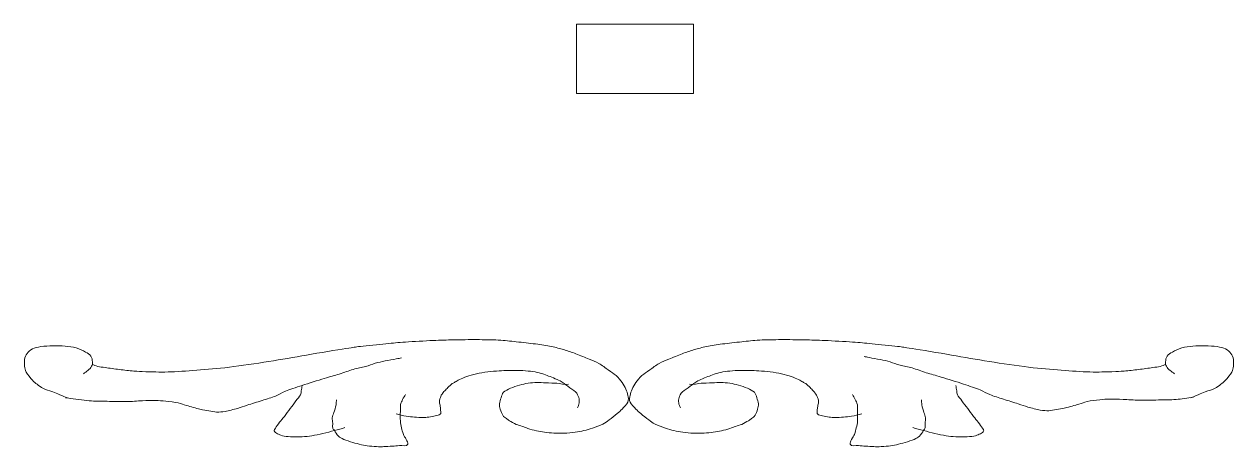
# Model space of a CAD drawing. Header units: millimetres. Extents: x -244 to 210, y -105 to 169.
# Drawn here: x 161.83 to 200.14, y 10.69 to 24.09 of the extents above; entities that cross this region are included whole.
import ezdxf

# ---------------------------------------------------------------- set-up
doc = ezdxf.new("R2010")
doc.units = ezdxf.units.MM
doc.header["$MEASUREMENT"] = 0
doc.layers.add('Camada 1', color=7, linetype='Continuous')

msp = doc.modelspace()

# ---------------------------------------------------------------- linework, layer by layer
at = {"layer": 'Camada 1', "color": 240, "lineweight": 9}
msp.add_lwpolyline([(179.3197, 21.8909), (183.0321, 21.8909), (183.0321, 24.0909), (179.3197, 24.0909), (179.3197, 21.8909)], close=True, dxfattribs=at)
at = {"layer": 'Camada 1', "color": 250, "lineweight": 9}
for points, knots in [([(163.709, 13.0081), (163.7565, 13.0425), (163.8081, 13.0721), (163.8515, 13.1113), (163.8515, 13.1113), (163.8948, 13.1503), (163.9439, 13.1953), (163.968, 13.2418), (163.968, 13.2418), (163.9921, 13.2884), (163.9983, 13.332), (163.994, 13.3862), (163.994, 13.3862), (163.9898, 13.4404), (163.98, 13.5121), (163.9424, 13.565), (163.9424, 13.565), (163.9048, 13.6178), (163.8526, 13.6516), (163.7742, 13.6955), (163.7742, 13.6955), (163.6959, 13.7395), (163.5867, 13.7946), (163.4766, 13.8261), (163.4766, 13.8261), (163.3666, 13.8577), (163.2511, 13.8707), (163.1272, 13.8812), (163.1272, 13.8812), (163.0032, 13.8915), (162.8664, 13.8903), (162.7389, 13.888), (162.7389, 13.888), (162.6113, 13.8857), (162.4733, 13.8837), (162.3635, 13.8674), (162.3635, 13.8674), (162.2537, 13.8511), (162.1676, 13.8297), (162.0916, 13.7917), (162.0916, 13.7917), (162.0156, 13.7538), (161.9648, 13.7032), (161.9232, 13.6474), (161.9232, 13.6474), (161.8816, 13.5916), (161.8585, 13.5298), (161.8454, 13.4618), (161.8454, 13.4618), (161.8324, 13.3939), (161.8367, 13.3096), (161.8452, 13.2418), (161.8452, 13.2418), (161.8538, 13.1741), (161.8557, 13.1301), (161.8969, 13.0563), (161.8969, 13.0563), (161.9381, 12.9825), (162.0325, 12.8663), (162.0909, 12.8019), (162.0909, 12.8019), (162.1492, 12.7376), (162.1878, 12.716), (162.2461, 12.6713), (162.2461, 12.6713), (162.3043, 12.6266), (162.357, 12.5746), (162.4401, 12.5338), (162.4401, 12.5338), (162.5233, 12.4931), (162.6105, 12.4802), (162.7378, 12.4307), (162.7378, 12.4307), (162.865, 12.3813), (163.048, 12.3019), (163.2032, 12.2374)], [0, 0, 0, 0, 0.05, 0.05, 0.05, 0.05, 0.1, 0.1, 0.1, 0.1, 0.15, 0.15, 0.15, 0.15, 0.2, 0.2, 0.2, 0.2, 0.25, 0.25, 0.25, 0.25, 0.3, 0.3, 0.3, 0.3, 0.35, 0.35, 0.35, 0.35, 0.4, 0.4, 0.4, 0.4, 0.45, 0.45, 0.45, 0.45, 0.5, 0.5, 0.5, 0.5, 0.55, 0.55, 0.55, 0.55, 0.6, 0.6, 0.6, 0.6, 0.65, 0.65, 0.65, 0.65, 0.7, 0.7, 0.7, 0.7, 0.75, 0.75, 0.75, 0.75, 0.8, 0.8, 0.8, 0.8, 0.85, 0.85, 0.85, 0.85, 0.9, 0.9, 0.9, 0.9, 1, 1, 1, 1]), ([(179.0731, 12.6782), (178.9913, 12.6458), (178.756, 12.7034), (178.6977, 12.7057), (178.6977, 12.7057), (178.6395, 12.708), (178.4518, 12.716), (178.3483, 12.7195), (178.3483, 12.7195), (178.2447, 12.7228), (178.1696, 12.7286), (178.0764, 12.7263), (178.0764, 12.7263), (177.9833, 12.724), (177.8853, 12.7196), (177.7917, 12.7057), (177.7917, 12.7057), (177.698, 12.6918), (177.6128, 12.6702), (177.5198, 12.6438), (177.5198, 12.6438), (177.4267, 12.6174), (177.3199, 12.5857), (177.235, 12.5476), (177.235, 12.5476), (177.15, 12.5094), (177.066, 12.469), (177.0148, 12.4169), (177.0148, 12.4169), (176.9636, 12.365), (176.9586, 12.3059), (176.937, 12.2451), (176.937, 12.2451), (176.9154, 12.1843), (176.8895, 12.1137), (176.8851, 12.0527), (176.8851, 12.0527), (176.8807, 11.9915), (176.8936, 11.9416), (176.9109, 11.8808), (176.9109, 11.8808), (176.9281, 11.82), (176.9561, 11.7384), (176.9884, 11.6883), (176.9884, 11.6883), (177.0207, 11.6382), (177.0668, 11.6121), (177.1027, 11.5836), (177.1027, 11.5836), (177.1386, 11.5551), (177.1519, 11.5485), (177.2033, 11.518), (177.2033, 11.518), (177.2546, 11.4875), (177.3427, 11.4311), (177.4108, 11.4007), (177.4108, 11.4007), (177.479, 11.3702), (177.5459, 11.3587), (177.6087, 11.3367), (177.6087, 11.3367), (177.6714, 11.3149), (177.7129, 11.2931), (177.7871, 11.2694), (177.7871, 11.2694), (177.8613, 11.2458), (177.9651, 11.2147), (178.0531, 11.1954), (178.0531, 11.1954), (178.1411, 11.176), (178.2206, 11.1655), (178.3126, 11.1539), (178.3126, 11.1539), (178.4046, 11.1424), (178.5005, 11.1315), (178.6046, 11.1263), (178.6046, 11.1263), (178.7087, 11.1211), (178.8227, 11.1188), (178.9356, 11.1229), (178.9356, 11.1229), (179.0484, 11.1269), (179.1752, 11.1372), (179.2795, 11.1505), (179.2795, 11.1505), (179.3838, 11.1637), (179.4663, 11.1803), (179.5586, 11.2022), (179.5586, 11.2022), (179.6508, 11.2242), (179.7314, 11.2471), (179.8311, 11.2816), (179.8311, 11.2816), (179.9309, 11.3162), (180.0674, 11.3659), (180.1557, 11.4094), (180.1557, 11.4094), (180.244, 11.4528), (180.2811, 11.4847), (180.357, 11.5406), (180.357, 11.5406), (180.4328, 11.5965), (180.542, 11.6867), (180.6102, 11.7443), (180.6102, 11.7443), (180.6784, 11.8018), (180.7094, 11.8252), (180.766, 11.8858), (180.766, 11.8858), (180.8226, 11.9465), (180.9182, 12.0336), (180.9495, 12.1077), (180.9495, 12.1077), (180.9808, 12.1817), (180.9605, 12.2529), (180.9497, 12.3207), (180.9497, 12.3207), (180.9389, 12.3886), (180.9153, 12.4455), (180.8851, 12.5132), (180.8851, 12.5132), (180.8549, 12.5809), (180.8206, 12.6539), (180.7688, 12.7263), (180.7688, 12.7263), (180.7169, 12.7987), (180.6484, 12.8795), (180.5748, 12.9463), (180.5748, 12.9463), (180.5012, 13.013), (180.4195, 13.0609), (180.329, 13.125), (180.329, 13.125), (180.2384, 13.1892), (180.1334, 13.2736), (180.0314, 13.3312), (180.0314, 13.3312), (179.9295, 13.3889), (179.8417, 13.4172), (179.7209, 13.4687), (179.7209, 13.4687), (179.6001, 13.5203), (179.4407, 13.5901), (179.3068, 13.6405), (179.3068, 13.6405), (179.1729, 13.691), (179.0482, 13.7333), (178.9186, 13.7711), (178.9186, 13.7711), (178.7889, 13.809), (178.6795, 13.8376), (178.5304, 13.8674), (178.5304, 13.8674), (178.3812, 13.8972), (178.2112, 13.9246), (178.0256, 13.9498), (178.0256, 13.9498), (177.8399, 13.9751), (177.6136, 13.998), (177.4173, 14.0186), (177.4173, 14.0186), (177.221, 14.0393), (177.0575, 14.0621), (176.8478, 14.0736), (176.8478, 14.0736), (176.638, 14.0851), (176.397, 14.0862), (176.1618, 14.0873), (176.1618, 14.0873), (175.9266, 14.0885), (175.6678, 14.0851), (175.4369, 14.0805), (175.4369, 14.0805), (175.2061, 14.0759), (175.0314, 14.0713), (174.7768, 14.0599), (174.7768, 14.0599), (174.5222, 14.0484), (174.1577, 14.0289), (173.9095, 14.0117), (173.9095, 14.0117), (173.6613, 13.9945), (173.5255, 13.9796), (173.2882, 13.9568), (173.2882, 13.9568), (173.0508, 13.9338), (172.6972, 13.8994), (172.4856, 13.8742), (172.4856, 13.8742), (172.274, 13.849), (172.3043, 13.8514), (172.0195, 13.8055), (172.0195, 13.8055), (171.7348, 13.7597), (171.1846, 13.668), (170.7768, 13.5993), (170.7768, 13.5993), (170.369, 13.5306), (169.9807, 13.4572), (169.5728, 13.3931), (169.5728, 13.3931), (169.165, 13.3289), (168.7102, 13.2602), (168.3301, 13.2144), (168.3301, 13.2144), (167.95, 13.1685), (167.6182, 13.1433), (167.2945, 13.1181), (167.2945, 13.1181), (166.9708, 13.0929), (166.6565, 13.0712), (166.3884, 13.0631), (166.3884, 13.0631), (166.1204, 13.0551), (165.8708, 13.0654), (165.6894, 13.07), (165.6894, 13.07), (165.5081, 13.0746), (165.4415, 13.0791), (165.3011, 13.0906), (165.3011, 13.0906), (165.1608, 13.1021), (164.997, 13.1204), (164.8481, 13.1387), (164.8481, 13.1387), (164.6993, 13.1571), (164.5224, 13.1846), (164.4081, 13.2006), (164.4081, 13.2006), (164.2938, 13.2166), (164.235, 13.2156), (164.1622, 13.235), (164.1622, 13.235), (164.0894, 13.2543), (164.0414, 13.2877), (163.981, 13.314)], [0, 0, 0, 0, 0.0166667, 0.0166667, 0.0166667, 0.0166667, 0.0333333, 0.0333333, 0.0333333, 0.0333333, 0.05, 0.05, 0.05, 0.05, 0.0666667, 0.0666667, 0.0666667, 0.0666667, 0.0833333, 0.0833333, 0.0833333, 0.0833333, 0.1, 0.1, 0.1, 0.1, 0.1166667, 0.1166667, 0.1166667, 0.1166667, 0.1333333, 0.1333333, 0.1333333, 0.1333333, 0.15, 0.15, 0.15, 0.15, 0.1666667, 0.1666667, 0.1666667, 0.1666667, 0.1833333, 0.1833333, 0.1833333, 0.1833333, 0.2, 0.2, 0.2, 0.2, 0.2166667, 0.2166667, 0.2166667, 0.2166667, 0.2333333, 0.2333333, 0.2333333, 0.2333333, 0.25, 0.25, 0.25, 0.25, 0.2666667, 0.2666667, 0.2666667, 0.2666667, 0.2833333, 0.2833333, 0.2833333, 0.2833333, 0.3, 0.3, 0.3, 0.3, 0.3166667, 0.3166667, 0.3166667, 0.3166667, 0.3333333, 0.3333333, 0.3333333, 0.3333333, 0.35, 0.35, 0.35, 0.35, 0.3666667, 0.3666667, 0.3666667, 0.3666667, 0.3833333, 0.3833333, 0.3833333, 0.3833333, 0.4, 0.4, 0.4, 0.4, 0.4166667, 0.4166667, 0.4166667, 0.4166667, 0.4333333, 0.4333333, 0.4333333, 0.4333333, 0.45, 0.45, 0.45, 0.45, 0.4666667, 0.4666667, 0.4666667, 0.4666667, 0.4833333, 0.4833333, 0.4833333, 0.4833333, 0.5, 0.5, 0.5, 0.5, 0.5166667, 0.5166667, 0.5166667, 0.5166667, 0.5333333, 0.5333333, 0.5333333, 0.5333333, 0.55, 0.55, 0.55, 0.55, 0.5666667, 0.5666667, 0.5666667, 0.5666667, 0.5833333, 0.5833333, 0.5833333, 0.5833333, 0.6, 0.6, 0.6, 0.6, 0.6166667, 0.6166667, 0.6166667, 0.6166667, 0.6333333, 0.6333333, 0.6333333, 0.6333333, 0.65, 0.65, 0.65, 0.65, 0.6666667, 0.6666667, 0.6666667, 0.6666667, 0.6833333, 0.6833333, 0.6833333, 0.6833333, 0.7, 0.7, 0.7, 0.7, 0.7166667, 0.7166667, 0.7166667, 0.7166667, 0.7333333, 0.7333333, 0.7333333, 0.7333333, 0.75, 0.75, 0.75, 0.75, 0.7666667, 0.7666667, 0.7666667, 0.7666667, 0.7833333, 0.7833333, 0.7833333, 0.7833333, 0.8, 0.8, 0.8, 0.8, 0.8166667, 0.8166667, 0.8166667, 0.8166667, 0.8333333, 0.8333333, 0.8333333, 0.8333333, 0.85, 0.85, 0.85, 0.85, 0.8666667, 0.8666667, 0.8666667, 0.8666667, 0.8833333, 0.8833333, 0.8833333, 0.8833333, 0.9, 0.9, 0.9, 0.9, 0.9166667, 0.9166667, 0.9166667, 0.9166667, 0.9333333, 0.9333333, 0.9333333, 0.9333333, 0.95, 0.95, 0.95, 0.95, 0.9666667, 0.9666667, 0.9666667, 0.9666667, 1, 1, 1, 1]), ([(182.8977, 12.6782), (182.9794, 12.6458), (183.2148, 12.7034), (183.2731, 12.7057), (183.2731, 12.7057), (183.3313, 12.708), (183.519, 12.716), (183.6226, 12.7195), (183.6226, 12.7195), (183.7261, 12.7228), (183.8013, 12.7286), (183.8944, 12.7263), (183.8944, 12.7263), (183.9875, 12.724), (184.0855, 12.7196), (184.1792, 12.7057), (184.1792, 12.7057), (184.2727, 12.6918), (184.3579, 12.6702), (184.4509, 12.6438), (184.4509, 12.6438), (184.5439, 12.6174), (184.6507, 12.5857), (184.7356, 12.5476), (184.7356, 12.5476), (184.8205, 12.5094), (184.9045, 12.469), (184.9555, 12.4169), (184.9555, 12.4169), (185.0067, 12.365), (185.0116, 12.3059), (185.0331, 12.2451), (185.0331, 12.2451), (185.0546, 12.1843), (185.0805, 12.1137), (185.0847, 12.0527), (185.0847, 12.0527), (185.089, 11.9915), (185.076, 11.9416), (185.0587, 11.8808), (185.0587, 11.8808), (185.0414, 11.82), (185.0133, 11.7384), (184.9809, 11.6883), (184.9809, 11.6883), (184.9485, 11.6382), (184.9024, 11.6121), (184.8664, 11.5836), (184.8664, 11.5836), (184.8304, 11.5551), (184.8172, 11.5485), (184.7658, 11.518), (184.7658, 11.518), (184.7143, 11.4875), (184.6262, 11.4311), (184.558, 11.4007), (184.558, 11.4007), (184.4898, 11.3702), (184.4228, 11.3587), (184.3601, 11.3367), (184.3601, 11.3367), (184.2973, 11.3149), (184.2558, 11.2931), (184.1816, 11.2694), (184.1816, 11.2694), (184.1073, 11.2458), (184.0034, 11.2147), (183.9154, 11.1954), (183.9154, 11.1954), (183.8274, 11.176), (183.7479, 11.1655), (183.6559, 11.1539), (183.6559, 11.1539), (183.5638, 11.1424), (183.468, 11.1315), (183.3638, 11.1263), (183.3638, 11.1263), (183.2597, 11.1211), (183.1457, 11.1188), (183.0329, 11.1229), (183.0329, 11.1229), (182.92, 11.1269), (182.7932, 11.1372), (182.689, 11.1505), (182.689, 11.1505), (182.5847, 11.1637), (182.5022, 11.1803), (182.41, 11.2022), (182.41, 11.2022), (182.3178, 11.2242), (182.2372, 11.2471), (182.1375, 11.2816), (182.1375, 11.2816), (182.0379, 11.3162), (181.9014, 11.3659), (181.8131, 11.4094), (181.8131, 11.4094), (181.7249, 11.4528), (181.6879, 11.4847), (181.6121, 11.5406), (181.6121, 11.5406), (181.5364, 11.5965), (181.4273, 11.6867), (181.3592, 11.7443), (181.3592, 11.7443), (181.2911, 11.8018), (181.2601, 11.8252), (181.2036, 11.8858), (181.2036, 11.8858), (181.147, 11.9465), (181.0515, 12.0336), (181.0204, 12.1077), (181.0204, 12.1077), (180.9892, 12.1817), (181.0097, 12.2529), (181.0206, 12.3207), (181.0206, 12.3207), (181.0314, 12.3886), (181.0551, 12.4455), (181.0854, 12.5132), (181.0854, 12.5132), (181.1157, 12.5809), (181.1501, 12.6539), (181.2021, 12.7263), (181.2021, 12.7263), (181.2541, 12.7987), (181.3227, 12.8795), (181.3964, 12.9463), (181.3964, 12.9463), (181.4701, 13.013), (181.5518, 13.0609), (181.6425, 13.125), (181.6425, 13.125), (181.7331, 13.1892), (181.8383, 13.2736), (181.9403, 13.3312), (181.9403, 13.3312), (182.0424, 13.3889), (182.1302, 13.4172), (182.2511, 13.4687), (182.2511, 13.4687), (182.3719, 13.5203), (182.5315, 13.5901), (182.6654, 13.6405), (182.6654, 13.6405), (182.7994, 13.691), (182.9241, 13.7333), (183.0538, 13.7711), (183.0538, 13.7711), (183.1835, 13.809), (183.293, 13.8376), (183.4422, 13.8674), (183.4422, 13.8674), (183.5914, 13.8972), (183.7614, 13.9246), (183.9471, 13.9498), (183.9471, 13.9498), (184.1328, 13.9751), (184.3592, 13.998), (184.5555, 14.0186), (184.5555, 14.0186), (184.7518, 14.0393), (184.9153, 14.0621), (185.1251, 14.0736), (185.1251, 14.0736), (185.3349, 14.0851), (185.5759, 14.0862), (185.8111, 14.0873), (185.8111, 14.0873), (186.0463, 14.0885), (186.3051, 14.0851), (186.536, 14.0805), (186.536, 14.0805), (186.7668, 14.0759), (186.9415, 14.0713), (187.1961, 14.0599), (187.1961, 14.0599), (187.4507, 14.0484), (187.8151, 14.0289), (188.0633, 14.0117), (188.0633, 14.0117), (188.3114, 13.9945), (188.4473, 13.9796), (188.6845, 13.9568), (188.6845, 13.9568), (188.9218, 13.9338), (189.2755, 13.8994), (189.487, 13.8742), (189.487, 13.8742), (189.6986, 13.849), (189.6682, 13.8514), (189.9529, 13.8055), (189.9529, 13.8055), (190.2377, 13.7597), (190.7877, 13.668), (191.1954, 13.5993), (191.1954, 13.5993), (191.6031, 13.5306), (191.9912, 13.4572), (192.399, 13.3931), (192.399, 13.3931), (192.8068, 13.3289), (193.2614, 13.2602), (193.6415, 13.2144), (193.6415, 13.2144), (194.0215, 13.1685), (194.3532, 13.1433), (194.6769, 13.1181), (194.6769, 13.1181), (195.0006, 13.0929), (195.3149, 13.0712), (195.5829, 13.0631), (195.5829, 13.0631), (195.851, 13.0551), (196.1006, 13.0654), (196.2819, 13.07), (196.2819, 13.07), (196.4632, 13.0746), (196.5299, 13.0791), (196.6702, 13.0906), (196.6702, 13.0906), (196.8106, 13.1021), (196.9744, 13.1204), (197.1233, 13.1387), (197.1233, 13.1387), (197.2722, 13.1571), (197.4491, 13.1846), (197.5635, 13.2006), (197.5635, 13.2006), (197.6778, 13.2166), (197.7366, 13.2156), (197.8094, 13.235), (197.8094, 13.235), (197.8823, 13.2543), (197.9303, 13.2877), (197.9907, 13.314)], [0, 0, 0, 0, 0.0166667, 0.0166667, 0.0166667, 0.0166667, 0.0333333, 0.0333333, 0.0333333, 0.0333333, 0.05, 0.05, 0.05, 0.05, 0.0666667, 0.0666667, 0.0666667, 0.0666667, 0.0833333, 0.0833333, 0.0833333, 0.0833333, 0.1, 0.1, 0.1, 0.1, 0.1166667, 0.1166667, 0.1166667, 0.1166667, 0.1333333, 0.1333333, 0.1333333, 0.1333333, 0.15, 0.15, 0.15, 0.15, 0.1666667, 0.1666667, 0.1666667, 0.1666667, 0.1833333, 0.1833333, 0.1833333, 0.1833333, 0.2, 0.2, 0.2, 0.2, 0.2166667, 0.2166667, 0.2166667, 0.2166667, 0.2333333, 0.2333333, 0.2333333, 0.2333333, 0.25, 0.25, 0.25, 0.25, 0.2666667, 0.2666667, 0.2666667, 0.2666667, 0.2833333, 0.2833333, 0.2833333, 0.2833333, 0.3, 0.3, 0.3, 0.3, 0.3166667, 0.3166667, 0.3166667, 0.3166667, 0.3333333, 0.3333333, 0.3333333, 0.3333333, 0.35, 0.35, 0.35, 0.35, 0.3666667, 0.3666667, 0.3666667, 0.3666667, 0.3833333, 0.3833333, 0.3833333, 0.3833333, 0.4, 0.4, 0.4, 0.4, 0.4166667, 0.4166667, 0.4166667, 0.4166667, 0.4333333, 0.4333333, 0.4333333, 0.4333333, 0.45, 0.45, 0.45, 0.45, 0.4666667, 0.4666667, 0.4666667, 0.4666667, 0.4833333, 0.4833333, 0.4833333, 0.4833333, 0.5, 0.5, 0.5, 0.5, 0.5166667, 0.5166667, 0.5166667, 0.5166667, 0.5333333, 0.5333333, 0.5333333, 0.5333333, 0.55, 0.55, 0.55, 0.55, 0.5666667, 0.5666667, 0.5666667, 0.5666667, 0.5833333, 0.5833333, 0.5833333, 0.5833333, 0.6, 0.6, 0.6, 0.6, 0.6166667, 0.6166667, 0.6166667, 0.6166667, 0.6333333, 0.6333333, 0.6333333, 0.6333333, 0.65, 0.65, 0.65, 0.65, 0.6666667, 0.6666667, 0.6666667, 0.6666667, 0.6833333, 0.6833333, 0.6833333, 0.6833333, 0.7, 0.7, 0.7, 0.7, 0.7166667, 0.7166667, 0.7166667, 0.7166667, 0.7333333, 0.7333333, 0.7333333, 0.7333333, 0.75, 0.75, 0.75, 0.75, 0.7666667, 0.7666667, 0.7666667, 0.7666667, 0.7833333, 0.7833333, 0.7833333, 0.7833333, 0.8, 0.8, 0.8, 0.8, 0.8166667, 0.8166667, 0.8166667, 0.8166667, 0.8333333, 0.8333333, 0.8333333, 0.8333333, 0.85, 0.85, 0.85, 0.85, 0.8666667, 0.8666667, 0.8666667, 0.8666667, 0.8833333, 0.8833333, 0.8833333, 0.8833333, 0.9, 0.9, 0.9, 0.9, 0.9166667, 0.9166667, 0.9166667, 0.9166667, 0.9333333, 0.9333333, 0.9333333, 0.9333333, 0.95, 0.95, 0.95, 0.95, 0.9666667, 0.9666667, 0.9666667, 0.9666667, 1, 1, 1, 1]), ([(198.2623, 13.0081), (198.2148, 13.0425), (198.1633, 13.0721), (198.12, 13.1113), (198.12, 13.1113), (198.0767, 13.1503), (198.0276, 13.1953), (198.0036, 13.2418), (198.0036, 13.2418), (197.9795, 13.2884), (197.9734, 13.332), (197.9778, 13.3862), (197.9778, 13.3862), (197.9821, 13.4404), (197.9921, 13.5121), (198.0297, 13.565), (198.0297, 13.565), (198.0673, 13.6178), (198.1196, 13.6516), (198.1981, 13.6955), (198.1981, 13.6955), (198.2765, 13.7395), (198.3858, 13.7946), (198.4959, 13.8261), (198.4959, 13.8261), (198.606, 13.8577), (198.7214, 13.8707), (198.8454, 13.8812), (198.8454, 13.8812), (198.9694, 13.8915), (199.1062, 13.8903), (199.2337, 13.888), (199.2337, 13.888), (199.3613, 13.8857), (199.4993, 13.8837), (199.6091, 13.8674), (199.6091, 13.8674), (199.7189, 13.8511), (199.8049, 13.8297), (199.8809, 13.7917), (199.8809, 13.7917), (199.9568, 13.7538), (200.0075, 13.7032), (200.049, 13.6474), (200.049, 13.6474), (200.0905, 13.5916), (200.1136, 13.5298), (200.1265, 13.4618), (200.1265, 13.4618), (200.1395, 13.3939), (200.1351, 13.3096), (200.1264, 13.2418), (200.1264, 13.2418), (200.1177, 13.1741), (200.1158, 13.1301), (200.0745, 13.0563), (200.0745, 13.0563), (200.0331, 12.9825), (199.9386, 12.8663), (199.8801, 12.8019), (199.8801, 12.8019), (199.8216, 12.7376), (199.783, 12.716), (199.7247, 12.6713), (199.7247, 12.6713), (199.6664, 12.6266), (199.6137, 12.5746), (199.5304, 12.5338), (199.5304, 12.5338), (199.4472, 12.4931), (199.36, 12.4802), (199.2326, 12.4307), (199.2326, 12.4307), (199.1053, 12.3813), (198.9221, 12.3019), (198.7669, 12.2374)], [0, 0, 0, 0, 0.05, 0.05, 0.05, 0.05, 0.1, 0.1, 0.1, 0.1, 0.15, 0.15, 0.15, 0.15, 0.2, 0.2, 0.2, 0.2, 0.25, 0.25, 0.25, 0.25, 0.3, 0.3, 0.3, 0.3, 0.35, 0.35, 0.35, 0.35, 0.4, 0.4, 0.4, 0.4, 0.45, 0.45, 0.45, 0.45, 0.5, 0.5, 0.5, 0.5, 0.55, 0.55, 0.55, 0.55, 0.6, 0.6, 0.6, 0.6, 0.65, 0.65, 0.65, 0.65, 0.7, 0.7, 0.7, 0.7, 0.75, 0.75, 0.75, 0.75, 0.8, 0.8, 0.8, 0.8, 0.85, 0.85, 0.85, 0.85, 0.9, 0.9, 0.9, 0.9, 1, 1, 1, 1]), ([(163.138, 12.2456), (163.1594, 12.243), (163.1811, 12.2403), (163.2032, 12.2374), (163.2032, 12.2374), (163.4322, 12.2076), (163.6957, 12.1647), (163.8928, 12.1475), (163.8928, 12.1475), (164.09, 12.1303), (164.1896, 12.1383), (164.3814, 12.1344), (164.3814, 12.1344), (164.5731, 12.1305), (164.844, 12.1218), (165.0433, 12.124), (165.0433, 12.124), (165.2425, 12.1263), (165.4175, 12.1424), (165.5754, 12.1482), (165.5754, 12.1482), (165.7333, 12.1539), (165.867, 12.1603), (165.9907, 12.1586), (165.9907, 12.1586), (166.1144, 12.1569), (166.1949, 12.1505), (166.3152, 12.1379), (166.3152, 12.1379), (166.4354, 12.1252), (166.5996, 12.1058), (166.7109, 12.0826), (166.7109, 12.0826), (166.8222, 12.0594), (166.8625, 12.0334), (166.9769, 11.9998), (166.9769, 11.9998), (167.0913, 11.9661), (167.2794, 11.9099), (167.3971, 11.8808), (167.3971, 11.8808), (167.5149, 11.8517), (167.5933, 11.8407), (167.6819, 11.8258), (167.6819, 11.8258), (167.7704, 11.8109), (167.8398, 11.7938), (167.9278, 11.7914), (167.9278, 11.7914), (168.0158, 11.7891), (168.0885, 11.7924), (168.1996, 11.8121), (168.1996, 11.8121), (168.3108, 11.8317), (168.4713, 11.875), (168.588, 11.9083), (168.588, 11.9083), (168.7047, 11.9416), (168.7693, 11.9702), (168.8987, 12.0114), (168.8987, 12.0114), (169.0282, 12.0527), (169.2159, 12.1077), (169.3648, 12.1558), (169.3648, 12.1558), (169.5137, 12.2039), (169.6686, 12.2507), (169.7921, 12.3001), (169.7921, 12.3001), (169.9155, 12.3496), (169.9622, 12.395), (170.1028, 12.4513), (170.1028, 12.4513), (170.2435, 12.5077), (170.4286, 12.5693), (170.6337, 12.6369), (170.6337, 12.6369), (170.8387, 12.7046), (171.1365, 12.7973), (171.3328, 12.8569), (171.3328, 12.8569), (171.5292, 12.9165), (171.6585, 12.9462), (171.8118, 12.9944), (171.8118, 12.9944), (171.9652, 13.0425), (172.1135, 13.1054), (172.252, 13.1456), (172.252, 13.1456), (172.3906, 13.1858), (172.5236, 13.2028), (172.6404, 13.235), (172.6404, 13.235), (172.7572, 13.2672), (172.8474, 13.3083), (172.9512, 13.3381), (172.9512, 13.3381), (173.0549, 13.3679), (173.1517, 13.3908), (173.2619, 13.4137), (173.2619, 13.4137), (173.372, 13.4366), (173.5251, 13.4595), (173.6114, 13.4756), (173.6114, 13.4756), (173.6977, 13.4916), (173.7236, 13.4985), (173.7797, 13.5099)], [0, 0, 0, 0, 0.0357143, 0.0357143, 0.0357143, 0.0357143, 0.0714286, 0.0714286, 0.0714286, 0.0714286, 0.1071429, 0.1071429, 0.1071429, 0.1071429, 0.1428571, 0.1428571, 0.1428571, 0.1428571, 0.1785714, 0.1785714, 0.1785714, 0.1785714, 0.2142857, 0.2142857, 0.2142857, 0.2142857, 0.25, 0.25, 0.25, 0.25, 0.2857143, 0.2857143, 0.2857143, 0.2857143, 0.3214286, 0.3214286, 0.3214286, 0.3214286, 0.3571429, 0.3571429, 0.3571429, 0.3571429, 0.3928571, 0.3928571, 0.3928571, 0.3928571, 0.4285714, 0.4285714, 0.4285714, 0.4285714, 0.4642857, 0.4642857, 0.4642857, 0.4642857, 0.5, 0.5, 0.5, 0.5, 0.5357143, 0.5357143, 0.5357143, 0.5357143, 0.5714286, 0.5714286, 0.5714286, 0.5714286, 0.6071429, 0.6071429, 0.6071429, 0.6071429, 0.6428571, 0.6428571, 0.6428571, 0.6428571, 0.6785714, 0.6785714, 0.6785714, 0.6785714, 0.7142857, 0.7142857, 0.7142857, 0.7142857, 0.75, 0.75, 0.75, 0.75, 0.7857143, 0.7857143, 0.7857143, 0.7857143, 0.8214286, 0.8214286, 0.8214286, 0.8214286, 0.8571429, 0.8571429, 0.8571429, 0.8571429, 0.8928571, 0.8928571, 0.8928571, 0.8928571, 0.9285714, 0.9285714, 0.9285714, 0.9285714, 1, 1, 1, 1]), ([(198.8649, 12.2612), (198.6735, 12.2344), (198.4725, 12.2041), (198.3144, 12.1903), (198.3144, 12.1903), (198.1172, 12.1731), (198.0175, 12.181), (197.8258, 12.1771), (197.8258, 12.1771), (197.6341, 12.1732), (197.3632, 12.1644), (197.1639, 12.1667), (197.1639, 12.1667), (196.9646, 12.169), (196.7897, 12.1852), (196.6318, 12.1909), (196.6318, 12.1909), (196.4739, 12.1967), (196.3402, 12.203), (196.2165, 12.2013), (196.2165, 12.2013), (196.0928, 12.1996), (196.0123, 12.1933), (195.892, 12.1806), (195.892, 12.1806), (195.7717, 12.1679), (195.6075, 12.1485), (195.4962, 12.1253), (195.4962, 12.1253), (195.3849, 12.1021), (195.3445, 12.0761), (195.2301, 12.0424), (195.2301, 12.0424), (195.1156, 12.0088), (194.9274, 11.9526), (194.8096, 11.9235), (194.8096, 11.9235), (194.6919, 11.8944), (194.6134, 11.8834), (194.5248, 11.8685), (194.5248, 11.8685), (194.4363, 11.8536), (194.3669, 11.8365), (194.2789, 11.8342), (194.2789, 11.8342), (194.1909, 11.8318), (194.1182, 11.8351), (194.0071, 11.8548), (194.0071, 11.8548), (193.896, 11.8745), (193.7355, 11.9177), (193.6188, 11.951), (193.6188, 11.951), (193.5022, 11.9843), (193.4377, 12.0129), (193.3083, 12.0541), (193.3083, 12.0541), (193.1789, 12.0953), (192.9912, 12.1504), (192.8424, 12.1985), (192.8424, 12.1985), (192.6936, 12.2466), (192.5387, 12.2934), (192.4153, 12.3428), (192.4153, 12.3428), (192.292, 12.3923), (192.2454, 12.4377), (192.1048, 12.494), (192.1048, 12.494), (191.9642, 12.5503), (191.7792, 12.612), (191.5743, 12.6797), (191.5743, 12.6797), (191.3693, 12.7472), (191.0717, 12.84), (190.8755, 12.8996), (190.8755, 12.8996), (190.6792, 12.9592), (190.5499, 12.9889), (190.3966, 13.0371), (190.3966, 13.0371), (190.2434, 13.0852), (190.0951, 13.1481), (189.9567, 13.1883), (189.9567, 13.1883), (189.8182, 13.2286), (189.6852, 13.2455), (189.5684, 13.2777), (189.5684, 13.2777), (189.4516, 13.3099), (189.3616, 13.351), (189.2578, 13.3808), (189.2578, 13.3808), (189.1541, 13.4107), (189.0574, 13.4335), (188.9472, 13.4564), (188.9472, 13.4564), (188.8371, 13.4793), (188.6841, 13.5022), (188.5978, 13.5182), (188.5978, 13.5182), (188.5115, 13.5343), (188.4856, 13.5412), (188.4296, 13.5527)], [0, 0, 0, 0, 0.037037, 0.037037, 0.037037, 0.037037, 0.0740741, 0.0740741, 0.0740741, 0.0740741, 0.1111111, 0.1111111, 0.1111111, 0.1111111, 0.1481481, 0.1481481, 0.1481481, 0.1481481, 0.1851852, 0.1851852, 0.1851852, 0.1851852, 0.2222222, 0.2222222, 0.2222222, 0.2222222, 0.2592593, 0.2592593, 0.2592593, 0.2592593, 0.2962963, 0.2962963, 0.2962963, 0.2962963, 0.3333333, 0.3333333, 0.3333333, 0.3333333, 0.3703704, 0.3703704, 0.3703704, 0.3703704, 0.4074074, 0.4074074, 0.4074074, 0.4074074, 0.4444444, 0.4444444, 0.4444444, 0.4444444, 0.4814815, 0.4814815, 0.4814815, 0.4814815, 0.5185185, 0.5185185, 0.5185185, 0.5185185, 0.5555556, 0.5555556, 0.5555556, 0.5555556, 0.5925926, 0.5925926, 0.5925926, 0.5925926, 0.6296296, 0.6296296, 0.6296296, 0.6296296, 0.6666667, 0.6666667, 0.6666667, 0.6666667, 0.7037037, 0.7037037, 0.7037037, 0.7037037, 0.7407407, 0.7407407, 0.7407407, 0.7407407, 0.7777778, 0.7777778, 0.7777778, 0.7777778, 0.8148148, 0.8148148, 0.8148148, 0.8148148, 0.8518519, 0.8518519, 0.8518519, 0.8518519, 0.8888889, 0.8888889, 0.8888889, 0.8888889, 0.9259259, 0.9259259, 0.9259259, 0.9259259, 1, 1, 1, 1]), ([(173.6101, 11.7365), (173.7179, 11.7113), (173.836, 11.6781), (173.9336, 11.6609), (173.9336, 11.6609), (174.0312, 11.6436), (174.1061, 11.6402), (174.1925, 11.6333), (174.1925, 11.6333), (174.2788, 11.6265), (174.3753, 11.6196), (174.4513, 11.6196), (174.4513, 11.6196), (174.5273, 11.6196), (174.5782, 11.6242), (174.6455, 11.6333), (174.6455, 11.6333), (174.7128, 11.6426), (174.792, 11.6597), (174.8526, 11.6746), (174.8526, 11.6746), (174.9132, 11.6895), (174.9762, 11.6915), (175.008, 11.7227), (175.008, 11.7227), (175.0398, 11.7539), (175.021, 11.7982), (175.021, 11.8396), (175.021, 11.8396), (175.0211, 11.8809), (175.0146, 11.9244), (175.0082, 11.9702), (175.0082, 11.9702), (175.0018, 12.016), (174.9799, 12.0612), (174.9824, 12.1145), (174.9824, 12.1145), (174.985, 12.1678), (175.0096, 12.2468), (175.0235, 12.2879), (175.0235, 12.2879), (175.0375, 12.329), (175.0446, 12.3307), (175.0658, 12.3604), (175.0658, 12.3604), (175.0869, 12.3901), (175.1194, 12.4314), (175.1502, 12.4657), (175.1502, 12.4657), (175.1811, 12.5), (175.2114, 12.5282), (175.2509, 12.5658), (175.2509, 12.5658), (175.2904, 12.6035), (175.3481, 12.6615), (175.3872, 12.6919), (175.3872, 12.6919), (175.4264, 12.7223), (175.4457, 12.7255), (175.4846, 12.7471), (175.4846, 12.7471), (175.5236, 12.7687), (175.5603, 12.7929), (175.6209, 12.8214), (175.6209, 12.8214), (175.6816, 12.85), (175.759, 12.888), (175.8481, 12.9181), (175.8481, 12.9181), (175.9372, 12.9481), (176.0426, 12.9761), (176.1531, 13.0009), (176.1531, 13.0009), (176.2637, 13.0257), (176.3895, 13.051), (176.5101, 13.0665), (176.5101, 13.0665), (176.6307, 13.0821), (176.7632, 13.0867), (176.8735, 13.0942), (176.8735, 13.0942), (176.9838, 13.1016), (177.0474, 13.1097), (177.172, 13.1114), (177.172, 13.1114), (177.2966, 13.1131), (177.4918, 13.1108), (177.6198, 13.1045), (177.6198, 13.1045), (177.7477, 13.0981), (177.8399, 13.0879), (177.9377, 13.0734), (177.9377, 13.0734), (178.0355, 13.059), (178.1265, 13.0391), (178.2037, 13.0182), (178.2037, 13.0182), (178.2809, 12.9974), (178.2987, 12.9887), (178.3983, 12.9492), (178.3983, 12.9492), (178.498, 12.9097), (178.6928, 12.8386), (178.8013, 12.7813), (178.8013, 12.7813), (178.9099, 12.724), (178.9621, 12.6667), (179.044, 12.6082), (179.044, 12.6082), (179.126, 12.5498), (179.2334, 12.4909), (179.2929, 12.4307), (179.2929, 12.4307), (179.3525, 12.3705), (179.3769, 12.3109), (179.3964, 12.252), (179.3964, 12.252), (179.4159, 12.1931), (179.4157, 12.1343), (179.4092, 12.0801), (179.4092, 12.0801), (179.4026, 12.026), (179.3746, 11.9793), (179.3573, 11.9289)], [0, 0, 0, 0, 0.03125, 0.03125, 0.03125, 0.03125, 0.0625, 0.0625, 0.0625, 0.0625, 0.09375, 0.09375, 0.09375, 0.09375, 0.125, 0.125, 0.125, 0.125, 0.15625, 0.15625, 0.15625, 0.15625, 0.1875, 0.1875, 0.1875, 0.1875, 0.21875, 0.21875, 0.21875, 0.21875, 0.25, 0.25, 0.25, 0.25, 0.28125, 0.28125, 0.28125, 0.28125, 0.3125, 0.3125, 0.3125, 0.3125, 0.34375, 0.34375, 0.34375, 0.34375, 0.375, 0.375, 0.375, 0.375, 0.40625, 0.40625, 0.40625, 0.40625, 0.4375, 0.4375, 0.4375, 0.4375, 0.46875, 0.46875, 0.46875, 0.46875, 0.5, 0.5, 0.5, 0.5, 0.53125, 0.53125, 0.53125, 0.53125, 0.5625, 0.5625, 0.5625, 0.5625, 0.59375, 0.59375, 0.59375, 0.59375, 0.625, 0.625, 0.625, 0.625, 0.65625, 0.65625, 0.65625, 0.65625, 0.6875, 0.6875, 0.6875, 0.6875, 0.71875, 0.71875, 0.71875, 0.71875, 0.75, 0.75, 0.75, 0.75, 0.78125, 0.78125, 0.78125, 0.78125, 0.8125, 0.8125, 0.8125, 0.8125, 0.84375, 0.84375, 0.84375, 0.84375, 0.875, 0.875, 0.875, 0.875, 0.90625, 0.90625, 0.90625, 0.90625, 0.9375, 0.9375, 0.9375, 0.9375, 1, 1, 1, 1]), ([(188.3593, 11.7365), (188.2514, 11.7113), (188.1332, 11.6781), (188.0356, 11.6609), (188.0356, 11.6609), (187.938, 11.6436), (187.8631, 11.6402), (187.7767, 11.6333), (187.7767, 11.6333), (187.6904, 11.6265), (187.5938, 11.6196), (187.5179, 11.6196), (187.5179, 11.6196), (187.4418, 11.6196), (187.391, 11.6242), (187.3237, 11.6333), (187.3237, 11.6333), (187.2564, 11.6426), (187.1772, 11.6597), (187.1166, 11.6746), (187.1166, 11.6746), (187.056, 11.6895), (186.9931, 11.6915), (186.9613, 11.7227), (186.9613, 11.7227), (186.9296, 11.7539), (186.9484, 11.7982), (186.9485, 11.8396), (186.9485, 11.8396), (186.9485, 11.8809), (186.955, 11.9244), (186.9615, 11.9702), (186.9615, 11.9702), (186.968, 12.016), (186.99, 12.0612), (186.9875, 12.1145), (186.9875, 12.1145), (186.9851, 12.1678), (186.9605, 12.2468), (186.9467, 12.2879), (186.9467, 12.2879), (186.9328, 12.329), (186.9256, 12.3307), (186.9045, 12.3604), (186.9045, 12.3604), (186.8834, 12.3901), (186.851, 12.4314), (186.8203, 12.4657), (186.8203, 12.4657), (186.7894, 12.5), (186.7592, 12.5282), (186.7197, 12.5658), (186.7197, 12.5658), (186.6803, 12.6035), (186.6227, 12.6615), (186.5836, 12.6919), (186.5836, 12.6919), (186.5445, 12.7223), (186.5252, 12.7255), (186.4863, 12.7471), (186.4863, 12.7471), (186.4473, 12.7687), (186.4107, 12.7929), (186.3501, 12.8214), (186.3501, 12.8214), (186.2895, 12.85), (186.2121, 12.888), (186.123, 12.9181), (186.123, 12.9181), (186.034, 12.9481), (185.9287, 12.9761), (185.8181, 13.0009), (185.8181, 13.0009), (185.7076, 13.0257), (185.5818, 13.051), (185.4613, 13.0665), (185.4613, 13.0665), (185.3407, 13.0821), (185.2081, 13.0867), (185.0979, 13.0942), (185.0979, 13.0942), (184.9876, 13.1016), (184.924, 13.1097), (184.7994, 13.1114), (184.7994, 13.1114), (184.6748, 13.1131), (184.4796, 13.1108), (184.3516, 13.1045), (184.3516, 13.1045), (184.2237, 13.0981), (184.1314, 13.0879), (184.0336, 13.0734), (184.0336, 13.0734), (183.9359, 13.059), (183.8448, 13.0391), (183.7676, 13.0182), (183.7676, 13.0182), (183.6904, 12.9974), (183.6726, 12.9887), (183.5728, 12.9492), (183.5728, 12.9492), (183.4731, 12.9097), (183.2782, 12.8386), (183.1696, 12.7813), (183.1696, 12.7813), (183.061, 12.724), (183.0087, 12.6667), (182.9266, 12.6082), (182.9266, 12.6082), (182.8446, 12.5498), (182.7371, 12.4909), (182.6774, 12.4307), (182.6774, 12.4307), (182.6178, 12.3705), (182.5934, 12.3109), (182.5738, 12.252), (182.5738, 12.252), (182.5542, 12.1931), (182.5542, 12.1343), (182.5607, 12.0801), (182.5607, 12.0801), (182.5672, 12.026), (182.5951, 11.9793), (182.6124, 11.9289)], [0, 0, 0, 0, 0.03125, 0.03125, 0.03125, 0.03125, 0.0625, 0.0625, 0.0625, 0.0625, 0.09375, 0.09375, 0.09375, 0.09375, 0.125, 0.125, 0.125, 0.125, 0.15625, 0.15625, 0.15625, 0.15625, 0.1875, 0.1875, 0.1875, 0.1875, 0.21875, 0.21875, 0.21875, 0.21875, 0.25, 0.25, 0.25, 0.25, 0.28125, 0.28125, 0.28125, 0.28125, 0.3125, 0.3125, 0.3125, 0.3125, 0.34375, 0.34375, 0.34375, 0.34375, 0.375, 0.375, 0.375, 0.375, 0.40625, 0.40625, 0.40625, 0.40625, 0.4375, 0.4375, 0.4375, 0.4375, 0.46875, 0.46875, 0.46875, 0.46875, 0.5, 0.5, 0.5, 0.5, 0.53125, 0.53125, 0.53125, 0.53125, 0.5625, 0.5625, 0.5625, 0.5625, 0.59375, 0.59375, 0.59375, 0.59375, 0.625, 0.625, 0.625, 0.625, 0.65625, 0.65625, 0.65625, 0.65625, 0.6875, 0.6875, 0.6875, 0.6875, 0.71875, 0.71875, 0.71875, 0.71875, 0.75, 0.75, 0.75, 0.75, 0.78125, 0.78125, 0.78125, 0.78125, 0.8125, 0.8125, 0.8125, 0.8125, 0.84375, 0.84375, 0.84375, 0.84375, 0.875, 0.875, 0.875, 0.875, 0.90625, 0.90625, 0.90625, 0.90625, 0.9375, 0.9375, 0.9375, 0.9375, 1, 1, 1, 1]), ([(171.9918, 11.2965), (171.8795, 11.2667), (171.7717, 11.2381), (171.6552, 11.2072), (171.6552, 11.2072), (171.5386, 11.1763), (171.4115, 11.1384), (171.2927, 11.1109), (171.2927, 11.1109), (171.1738, 11.0834), (171.0534, 11.0594), (170.9431, 11.0422), (170.9431, 11.0422), (170.8328, 11.0249), (170.7452, 11.0136), (170.6324, 11.0078), (170.6324, 11.0078), (170.5197, 11.0021), (170.3743, 11.0021), (170.27, 11.0078), (170.27, 11.0078), (170.1657, 11.0136), (170.0815, 11.0258), (170.0112, 11.0422), (170.0112, 11.0422), (169.9408, 11.0585), (169.8998, 11.0784), (169.8559, 11.104), (169.8559, 11.104), (169.812, 11.1297), (169.764, 11.1612), (169.7524, 11.1934), (169.7524, 11.1934), (169.7408, 11.2256), (169.7632, 11.2369), (169.7913, 11.2828), (169.7913, 11.2828), (169.8194, 11.3286), (169.8734, 11.4065), (169.9209, 11.4684), (169.9209, 11.4684), (169.9684, 11.5303), (170.0202, 11.5818), (170.0763, 11.654), (170.0763, 11.654), (170.1325, 11.7262), (170.1973, 11.8201), (170.2577, 11.9014), (170.2577, 11.9014), (170.3182, 11.9828), (170.3852, 12.0698), (170.4391, 12.142), (170.4391, 12.142), (170.4931, 12.2142), (170.5533, 12.2802), (170.5817, 12.3345), (170.5817, 12.3345), (170.61, 12.3888), (170.599, 12.4147), (170.6077, 12.4651), (170.6077, 12.4651), (170.6163, 12.5155), (170.625, 12.5796), (170.6337, 12.6369)], [0, 0, 0, 0, 0.0588235, 0.0588235, 0.0588235, 0.0588235, 0.1176471, 0.1176471, 0.1176471, 0.1176471, 0.1764706, 0.1764706, 0.1764706, 0.1764706, 0.2352941, 0.2352941, 0.2352941, 0.2352941, 0.2941176, 0.2941176, 0.2941176, 0.2941176, 0.3529412, 0.3529412, 0.3529412, 0.3529412, 0.4117647, 0.4117647, 0.4117647, 0.4117647, 0.4705882, 0.4705882, 0.4705882, 0.4705882, 0.5294118, 0.5294118, 0.5294118, 0.5294118, 0.5882353, 0.5882353, 0.5882353, 0.5882353, 0.6470588, 0.6470588, 0.6470588, 0.6470588, 0.7058824, 0.7058824, 0.7058824, 0.7058824, 0.7647059, 0.7647059, 0.7647059, 0.7647059, 0.8235294, 0.8235294, 0.8235294, 0.8235294, 0.8823529, 0.8823529, 0.8823529, 0.8823529, 1, 1, 1, 1]), ([(171.7206, 12.1832), (171.7163, 12.1283), (171.7205, 12.086), (171.7076, 12.0183), (171.7076, 12.0183), (171.6946, 11.9506), (171.6621, 11.8453), (171.6426, 11.7777), (171.6426, 11.7777), (171.6232, 11.7101), (171.5972, 11.6691), (171.5907, 11.6127), (171.5907, 11.6127), (171.5842, 11.5563), (171.6014, 11.4947), (171.6035, 11.4409), (171.6035, 11.4409), (171.6057, 11.387), (171.5948, 11.3291), (171.6034, 11.2897), (171.6034, 11.2897), (171.6121, 11.2502), (171.625, 11.2507), (171.6552, 11.2072), (171.6552, 11.2072), (171.6853, 11.1636), (171.7341, 11.0761), (171.7845, 11.0285), (171.7845, 11.0285), (171.8348, 10.9808), (171.8764, 10.9589), (171.9526, 10.9253), (171.9526, 10.9253), (172.0289, 10.8918), (172.1442, 10.8572), (172.2374, 10.8291), (172.2374, 10.8291), (172.3305, 10.801), (172.4231, 10.7765), (172.5111, 10.7569), (172.5111, 10.7569), (172.5991, 10.7373), (172.6729, 10.723), (172.7641, 10.712), (172.7641, 10.712), (172.8553, 10.701), (172.9791, 10.6942), (173.0561, 10.6913), (173.0561, 10.6913), (173.1332, 10.6884), (173.1534, 10.6913), (173.2249, 10.6947), (173.2249, 10.6947), (173.2963, 10.6982), (173.4023, 10.7068), (173.4844, 10.712), (173.4844, 10.712), (173.5666, 10.7172), (173.6354, 10.7154), (173.7181, 10.7258), (173.7181, 10.7258), (173.8008, 10.7363), (173.9514, 10.6979), (173.9776, 10.7741), (173.9776, 10.7741), (174.0039, 10.8504), (173.874, 10.9985), (173.8416, 11.0849), (173.8416, 11.0849), (173.8092, 11.1712), (173.7995, 11.2212), (173.7834, 11.292), (173.7834, 11.292), (173.7672, 11.3628), (173.751, 11.4231), (173.7446, 11.5095), (173.7446, 11.5095), (173.7382, 11.5959), (173.7435, 11.724), (173.7448, 11.8099), (173.7448, 11.8099), (173.7461, 11.8958), (173.7405, 11.9615), (173.7527, 12.0251), (173.7527, 12.0251), (173.7648, 12.0888), (173.7916, 12.1362), (173.8175, 12.1902), (173.8175, 12.1902), (173.8435, 12.244), (173.878, 12.2955), (173.9082, 12.3483)], [0, 0, 0, 0, 0.0416667, 0.0416667, 0.0416667, 0.0416667, 0.0833333, 0.0833333, 0.0833333, 0.0833333, 0.125, 0.125, 0.125, 0.125, 0.1666667, 0.1666667, 0.1666667, 0.1666667, 0.2083333, 0.2083333, 0.2083333, 0.2083333, 0.25, 0.25, 0.25, 0.25, 0.2916667, 0.2916667, 0.2916667, 0.2916667, 0.3333333, 0.3333333, 0.3333333, 0.3333333, 0.375, 0.375, 0.375, 0.375, 0.4166667, 0.4166667, 0.4166667, 0.4166667, 0.4583333, 0.4583333, 0.4583333, 0.4583333, 0.5, 0.5, 0.5, 0.5, 0.5416667, 0.5416667, 0.5416667, 0.5416667, 0.5833333, 0.5833333, 0.5833333, 0.5833333, 0.625, 0.625, 0.625, 0.625, 0.6666667, 0.6666667, 0.6666667, 0.6666667, 0.7083333, 0.7083333, 0.7083333, 0.7083333, 0.75, 0.75, 0.75, 0.75, 0.7916667, 0.7916667, 0.7916667, 0.7916667, 0.8333333, 0.8333333, 0.8333333, 0.8333333, 0.875, 0.875, 0.875, 0.875, 0.9166667, 0.9166667, 0.9166667, 0.9166667, 1, 1, 1, 1]), ([(190.2494, 12.1832), (190.2537, 12.1283), (190.2493, 12.086), (190.2622, 12.0183), (190.2622, 12.0183), (190.2751, 11.9506), (190.3074, 11.8453), (190.3268, 11.7777), (190.3268, 11.7777), (190.3461, 11.7101), (190.372, 11.6691), (190.3784, 11.6127), (190.3784, 11.6127), (190.3848, 11.5563), (190.3676, 11.4947), (190.3653, 11.4409), (190.3653, 11.4409), (190.3632, 11.387), (190.374, 11.3291), (190.3652, 11.2897), (190.3652, 11.2897), (190.3565, 11.2502), (190.3436, 11.2507), (190.3134, 11.2072), (190.3134, 11.2072), (190.2832, 11.1636), (190.2342, 11.0761), (190.1838, 11.0285), (190.1838, 11.0285), (190.1334, 10.9808), (190.0918, 10.9589), (190.0155, 10.9253), (190.0155, 10.9253), (189.9392, 10.8918), (189.8238, 10.8572), (189.7306, 10.8291), (189.7306, 10.8291), (189.6374, 10.801), (189.5448, 10.7765), (189.4568, 10.7569), (189.4568, 10.7569), (189.3688, 10.7373), (189.2949, 10.723), (189.2037, 10.712), (189.2037, 10.712), (189.1124, 10.701), (188.9887, 10.6942), (188.9116, 10.6913), (188.9116, 10.6913), (188.8346, 10.6884), (188.8143, 10.6913), (188.7429, 10.6947), (188.7429, 10.6947), (188.6715, 10.6982), (188.5655, 10.7068), (188.4834, 10.712), (188.4834, 10.712), (188.4012, 10.7172), (188.3325, 10.7154), (188.2498, 10.7258), (188.2498, 10.7258), (188.1671, 10.7363), (188.0164, 10.6979), (187.9903, 10.7741), (187.9903, 10.7741), (187.9642, 10.8504), (188.0942, 10.9985), (188.1268, 11.0849), (188.1268, 11.0849), (188.1593, 11.1712), (188.1691, 11.2212), (188.1853, 11.292), (188.1853, 11.292), (188.2016, 11.3628), (188.2179, 11.4231), (188.2244, 11.5095), (188.2244, 11.5095), (188.231, 11.5959), (188.2259, 11.724), (188.2247, 11.8099), (188.2247, 11.8099), (188.2234, 11.8958), (188.2292, 11.9615), (188.2171, 12.0251), (188.2171, 12.0251), (188.2051, 12.0888), (188.1784, 12.1362), (188.1525, 12.1902), (188.1525, 12.1902), (188.1267, 12.244), (188.0922, 12.2955), (188.062, 12.3483)], [0, 0, 0, 0, 0.0416667, 0.0416667, 0.0416667, 0.0416667, 0.0833333, 0.0833333, 0.0833333, 0.0833333, 0.125, 0.125, 0.125, 0.125, 0.1666667, 0.1666667, 0.1666667, 0.1666667, 0.2083333, 0.2083333, 0.2083333, 0.2083333, 0.25, 0.25, 0.25, 0.25, 0.2916667, 0.2916667, 0.2916667, 0.2916667, 0.3333333, 0.3333333, 0.3333333, 0.3333333, 0.375, 0.375, 0.375, 0.375, 0.4166667, 0.4166667, 0.4166667, 0.4166667, 0.4583333, 0.4583333, 0.4583333, 0.4583333, 0.5, 0.5, 0.5, 0.5, 0.5416667, 0.5416667, 0.5416667, 0.5416667, 0.5833333, 0.5833333, 0.5833333, 0.5833333, 0.625, 0.625, 0.625, 0.625, 0.6666667, 0.6666667, 0.6666667, 0.6666667, 0.7083333, 0.7083333, 0.7083333, 0.7083333, 0.75, 0.75, 0.75, 0.75, 0.7916667, 0.7916667, 0.7916667, 0.7916667, 0.8333333, 0.8333333, 0.8333333, 0.8333333, 0.875, 0.875, 0.875, 0.875, 0.9166667, 0.9166667, 0.9166667, 0.9166667, 1, 1, 1, 1]), ([(189.9769, 11.2965), (190.0891, 11.2667), (190.1969, 11.2381), (190.3134, 11.2072), (190.3134, 11.2072), (190.4299, 11.1763), (190.557, 11.1384), (190.6758, 11.1109), (190.6758, 11.1109), (190.7945, 11.0834), (190.9149, 11.0594), (191.0252, 11.0422), (191.0252, 11.0422), (191.1355, 11.0249), (191.223, 11.0136), (191.3358, 11.0078), (191.3358, 11.0078), (191.4486, 11.0021), (191.5939, 11.0021), (191.6983, 11.0078), (191.6983, 11.0078), (191.8025, 11.0136), (191.8867, 11.0258), (191.9571, 11.0422), (191.9571, 11.0422), (192.0275, 11.0585), (192.0686, 11.0784), (192.1125, 11.104), (192.1125, 11.104), (192.1565, 11.1297), (192.2045, 11.1612), (192.2161, 11.1934), (192.2161, 11.1934), (192.2278, 11.2256), (192.2054, 11.2369), (192.1774, 11.2828), (192.1774, 11.2828), (192.1493, 11.3286), (192.0955, 11.4065), (192.0481, 11.4684), (192.0481, 11.4684), (192.0007, 11.5303), (191.9489, 11.5818), (191.8929, 11.654), (191.8929, 11.654), (191.8368, 11.7262), (191.7722, 11.8201), (191.7119, 11.9014), (191.7119, 11.9014), (191.6515, 11.9828), (191.5847, 12.0698), (191.5308, 12.142), (191.5308, 12.142), (191.477, 12.2142), (191.4168, 12.2802), (191.3886, 12.3345), (191.3886, 12.3345), (191.3603, 12.3888), (191.3714, 12.4147), (191.3628, 12.4651), (191.3628, 12.4651), (191.3542, 12.5155), (191.3456, 12.5796), (191.337, 12.6369)], [0, 0, 0, 0, 0.0588235, 0.0588235, 0.0588235, 0.0588235, 0.1176471, 0.1176471, 0.1176471, 0.1176471, 0.1764706, 0.1764706, 0.1764706, 0.1764706, 0.2352941, 0.2352941, 0.2352941, 0.2352941, 0.2941176, 0.2941176, 0.2941176, 0.2941176, 0.3529412, 0.3529412, 0.3529412, 0.3529412, 0.4117647, 0.4117647, 0.4117647, 0.4117647, 0.4705882, 0.4705882, 0.4705882, 0.4705882, 0.5294118, 0.5294118, 0.5294118, 0.5294118, 0.5882353, 0.5882353, 0.5882353, 0.5882353, 0.6470588, 0.6470588, 0.6470588, 0.6470588, 0.7058824, 0.7058824, 0.7058824, 0.7058824, 0.7647059, 0.7647059, 0.7647059, 0.7647059, 0.8235294, 0.8235294, 0.8235294, 0.8235294, 0.8823529, 0.8823529, 0.8823529, 0.8823529, 1, 1, 1, 1])]:
    msp.add_open_spline(points, degree=3, knots=knots, dxfattribs=at)

doc.saveas('drawing.dxf')
